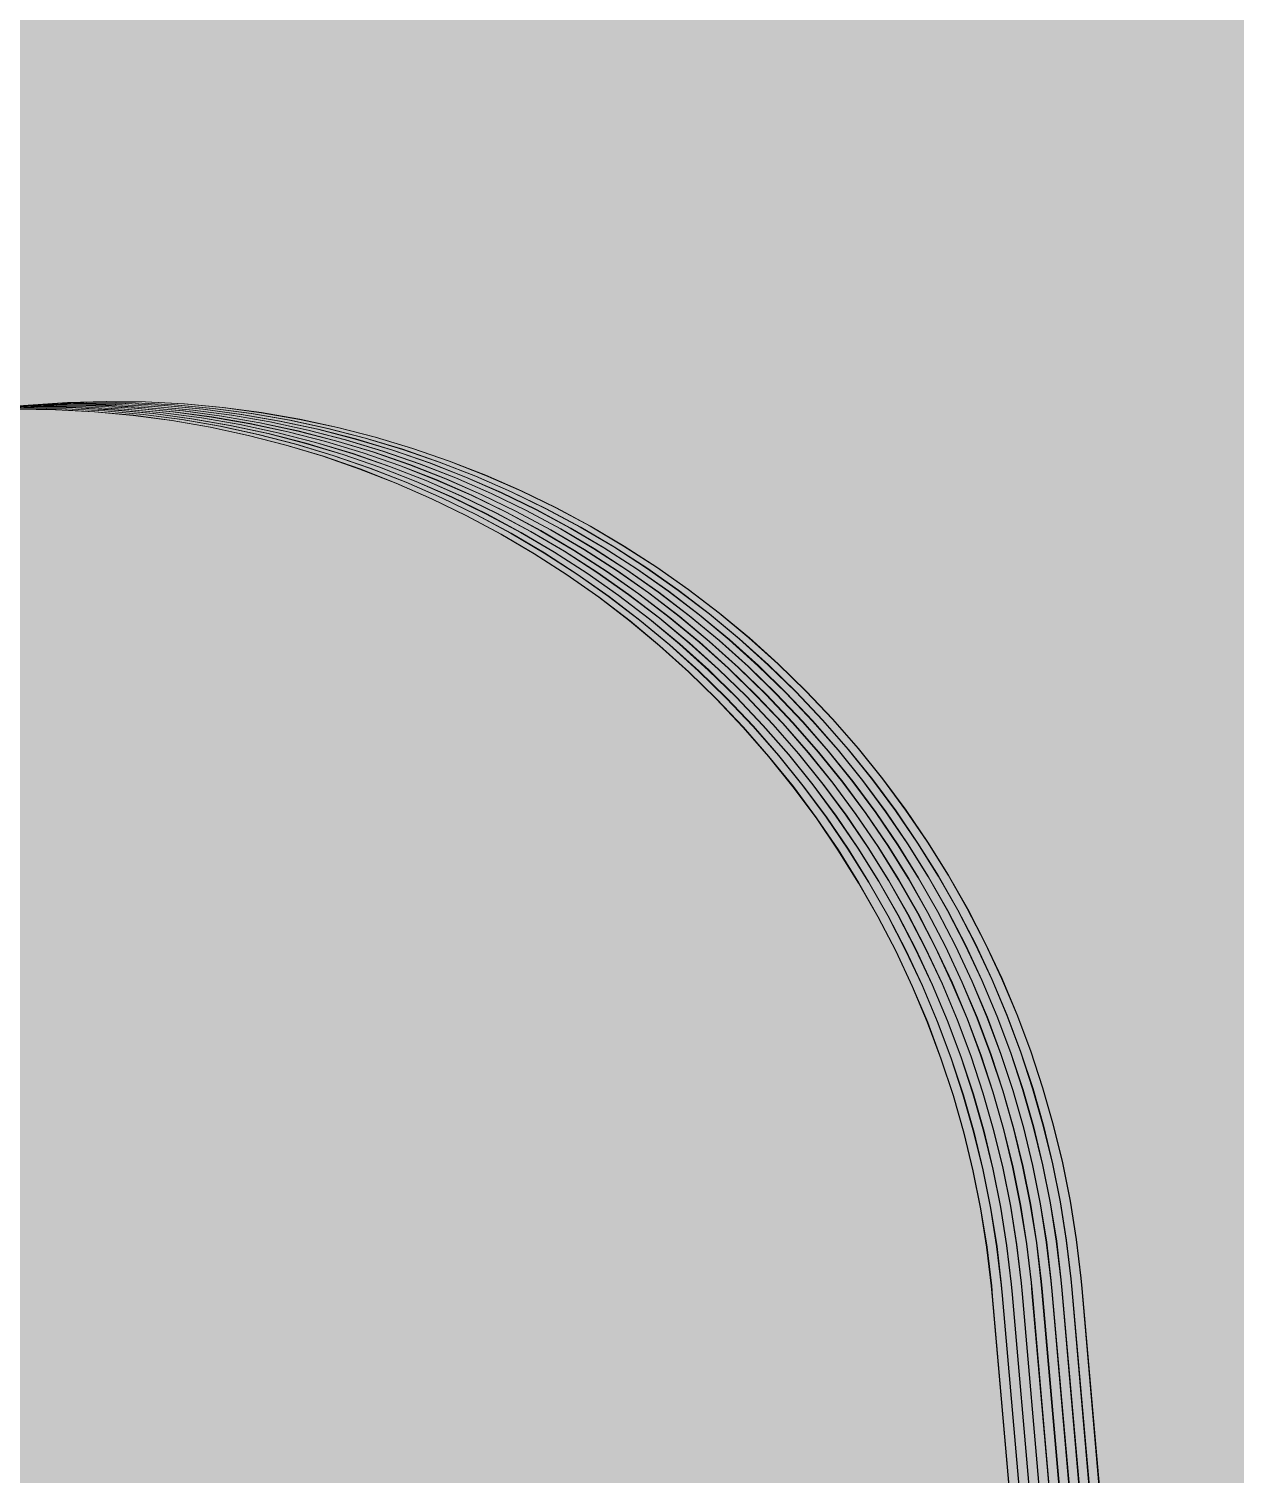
# Model space of a CAD drawing. Header units: millimetres. Extents: x 632 to 546626, y -3890 to 22200.
# Drawn here: x 370613.44 to 370618.41, y 16856.88 to 16862.84 of the extents above; entities that cross this region are included whole.
import ezdxf

# ---------------------------------------------------------------- set-up
doc = ezdxf.new("R2010")
doc.units = ezdxf.units.MM
doc.layers.add('A-270-M_ROOF', color=132, linetype='Continuous', lineweight=13)
doc.layers.add('A-770-ME_FFE_SA', color=91, linetype='Continuous', lineweight=13)

# ---------------------------------------------------------------- blocks, each defined once
blk = doc.blocks.new('Static Line_Sayfa_Metal Deck_Pan Mount - Up to 15 _ pitch - Max 2 Users-1845874-S6_501-SECTION A6')
at = {"layer": 'A-770-ME_FFE_SA', "lineweight": 5, "transparency": 33554432}
for points in [[(4548506.273, 16851.0367), (4548705.5119, 16868.4679), (4548701.285, 16916.7823), (4548502.0461, 16899.3512), (4548504.1116, 16875.742)], [(4548506.314, 16851.0403), (4548705.5529, 16868.4714), (4548701.326, 16916.7859), (4548502.0871, 16899.3547), (4548504.1529, 16875.742)], [(4548506.355, 16851.0439), (4548705.5939, 16868.475), (4548701.367, 16916.7895), (4548502.1281, 16899.3583), (4548504.1942, 16875.742)], [(4548506.396, 16851.0475), (4548705.6349, 16868.4786), (4548701.408, 16916.7931), (4548502.1691, 16899.3619), (4548504.2355, 16875.742)], [(4548506.4369, 16851.0511), (4548705.6759, 16868.4822), (4548701.449, 16916.7967), (4548502.2101, 16899.3655), (4548504.2768, 16875.742)], [(4548506.4779, 16851.0546), (4548705.7169, 16868.4858), (4548701.49, 16916.8002), (4548502.2511, 16899.3691), (4548504.3181, 16875.742)], [(4548506.5189, 16851.0582), (4548705.7579, 16868.4894), (4548701.531, 16916.8038), (4548502.292, 16899.3727), (4548504.3594, 16875.742)], [(4548506.5599, 16851.0618), (4548705.7988, 16868.493), (4548701.572, 16916.8074), (4548502.333, 16899.3763), (4548504.4007, 16875.742)], [(4548506.6009, 16851.0654), (4548705.8398, 16868.4965), (4548701.613, 16916.811), (4548502.374, 16899.3798), (4548504.442, 16875.742)], [(4548506.6419, 16851.069), (4548705.8808, 16868.5001), (4548701.6539, 16916.8146), (4548502.415, 16899.3834), (4548504.4833, 16875.742)], [(4548506.6946, 16849.066), (4548705.9335, 16866.4971), (4548701.7065, 16914.8115), (4548502.4675, 16897.3804), (4548504.3607, 16875.742)], [(4548506.7356, 16849.0695), (4548705.9745, 16866.5007), (4548701.7475, 16914.8151), (4548502.5085, 16897.384), (4548504.402, 16875.742)], [(4548506.7766, 16849.0731), (4548706.0155, 16866.5043), (4548701.7884, 16914.8187), (4548502.5495, 16897.3876), (4548504.4433, 16875.742)], [(4548506.8175, 16849.0767), (4548706.0565, 16866.5079), (4548701.8294, 16914.8223), (4548502.5905, 16897.3911), (4548504.4846, 16875.742)], [(4548506.4486, 16849.0444), (4548705.6876, 16866.4756), (4548701.4605, 16914.79), (4548502.2216, 16897.3589), (4548504.1129, 16875.742)], [(4548506.4896, 16849.048), (4548705.7286, 16866.4792), (4548701.5015, 16914.7936), (4548502.2626, 16897.3625), (4548504.1542, 16875.742)], [(4548506.5306, 16849.0516), (4548705.7696, 16866.4828), (4548701.5425, 16914.7972), (4548502.3036, 16897.366), (4548504.1955, 16875.742)], [(4548506.5716, 16849.0552), (4548705.8106, 16866.4863), (4548701.5835, 16914.8008), (4548502.3446, 16897.3696), (4548504.2368, 16875.742)], [(4548506.6126, 16849.0588), (4548705.8515, 16866.4899), (4548701.6245, 16914.8044), (4548502.3855, 16897.3732), (4548504.2781, 16875.742)], [(4548506.6536, 16849.0624), (4548705.8925, 16866.4935), (4548701.6655, 16914.808), (4548502.4265, 16897.3768), (4548504.3194, 16875.742)]]:
    blk.add_hatch(color=256, dxfattribs=at).paths.add_polyline_path(points)
at = {"layer": 'A-770-ME_FFE_SA', "lineweight": 5}
for p, q in [((4548570.9885, 16861.2885), (4548571.1484, 16861.2993)), ((4548571.1074, 16861.2957), (4548571.2676, 16861.3001)), ((4548571.1092, 16861.2959), (4548571.2695, 16861.3003)), ((4548571.1484, 16861.2993), (4548571.3086, 16861.3037)), ((4548571.2676, 16861.3001), (4548571.4279, 16861.2981)), ((4548571.2695, 16861.3003), (4548571.4297, 16861.2982)), ((4548571.3086, 16861.3037), (4548571.4689, 16861.3016)), ((4548571.4689, 16861.3016), (4548571.6289, 16861.2932)), ((4548570.8655, 16861.2778), (4548571.0254, 16861.2886)), ((4548570.9083, 16861.2815), (4548571.0682, 16861.2923)), ((4548570.9434, 16861.2814), (4548571.1037, 16861.2858)), ((4548570.9475, 16861.285), (4548571.1074, 16861.2957)), ((4548570.9493, 16861.2851), (4548571.1092, 16861.2959)), ((4548571.0254, 16861.2886), (4548571.1856, 16861.2929)), ((4548571.0645, 16861.2823), (4548571.2248, 16861.2803)), ((4548571.0682, 16861.2923), (4548571.2285, 16861.2967)), ((4548571.1037, 16861.2858), (4548571.2639, 16861.2837)), ((4548571.1856, 16861.2929), (4548571.3459, 16861.2909)), ((4548571.2248, 16861.2803), (4548571.3848, 16861.2718)), ((4548571.2285, 16861.2967), (4548571.3887, 16861.2946)), ((4548571.2639, 16861.2837), (4548571.424, 16861.2753)), ((4548571.3459, 16861.2909), (4548571.506, 16861.2824)), ((4548571.3848, 16861.2718), (4548571.5444, 16861.257)), ((4548571.3887, 16861.2946), (4548571.5488, 16861.2862)), ((4548571.424, 16861.2753), (4548571.5836, 16861.2604)), ((4548571.4279, 16861.2981), (4548571.588, 16861.2896)), ((4548571.4297, 16861.2982), (4548571.5898, 16861.2898)), ((4548571.506, 16861.2824), (4548571.6656, 16861.2676)), ((4548571.5488, 16861.2862), (4548571.7084, 16861.2713)), ((4548571.5836, 16861.2604), (4548571.7425, 16861.2392)), ((4548571.588, 16861.2896), (4548571.7475, 16861.2748)), ((4548571.5898, 16861.2898), (4548571.7494, 16861.2749)), ((4548571.6289, 16861.2932), (4548571.7885, 16861.2784)), ((4548571.6656, 16861.2676), (4548571.8244, 16861.2464)), ((4548571.7084, 16861.2713), (4548571.8673, 16861.2501)), ((4548571.7425, 16861.2392), (4548571.9004, 16861.2117)), ((4548571.7475, 16861.2748), (4548571.9064, 16861.2536)), ((4548571.7494, 16861.2749), (4548571.9083, 16861.2537)), ((4548571.7885, 16861.2784), (4548571.9474, 16861.2571)), ((4548571.8244, 16861.2464), (4548571.9823, 16861.2188)), ((4548571.8673, 16861.2501), (4548572.0252, 16861.2226)), ((4548571.9064, 16861.2536), (4548572.0643, 16861.226)), ((4548571.9083, 16861.2537), (4548572.0662, 16861.2262)), ((4548571.9474, 16861.2571), (4548572.1053, 16861.2296)), ((4548571.9004, 16861.2117), (4548572.057, 16861.1778)), ((4548571.9823, 16861.2188), (4548572.139, 16861.185)), ((4548572.0252, 16861.2226), (4548572.1818, 16861.1887)), ((4548572.0643, 16861.226), (4548572.221, 16861.1922)), ((4548572.0662, 16861.2262), (4548572.2228, 16861.1923)), ((4548572.1053, 16861.2296), (4548572.262, 16861.1957)), ((4548572.139, 16861.185), (4548572.2942, 16861.1449)), ((4548572.1818, 16861.1887), (4548572.337, 16861.1487)), ((4548572.221, 16861.1922), (4548572.3762, 16861.1521)), ((4548572.2228, 16861.1923), (4548572.378, 16861.1522)), ((4548572.262, 16861.1957), (4548572.4172, 16861.1557)), ((4548572.057, 16861.1778), (4548572.2122, 16861.1377)), ((4548572.2122, 16861.1377), (4548572.3657, 16861.0915)), ((4548572.2942, 16861.1449), (4548572.4477, 16861.0987)), ((4548572.337, 16861.1487), (4548572.4905, 16861.1024)), ((4548572.3762, 16861.1521), (4548572.5296, 16861.1058)), ((4548572.378, 16861.1522), (4548572.5315, 16861.106)), ((4548572.4172, 16861.1557), (4548572.5706, 16861.1094)), ((4548572.3657, 16861.0915), (4548572.5172, 16861.0391)), ((4548572.4477, 16861.0987), (4548572.5992, 16861.0463)), ((4548572.4905, 16861.1024), (4548572.642, 16861.0501)), ((4548572.5296, 16861.1058), (4548572.6811, 16861.0535)), ((4548572.5315, 16861.106), (4548572.683, 16861.0536)), ((4548572.5706, 16861.1094), (4548572.7221, 16861.0571)), ((4548572.5172, 16861.0391), (4548572.6665, 16860.9808)), ((4548572.5992, 16861.0463), (4548572.7484, 16860.9879)), ((4548572.642, 16861.0501), (4548572.7913, 16860.9917)), ((4548572.6811, 16861.0535), (4548572.8304, 16860.9951)), ((4548572.683, 16861.0536), (4548572.8323, 16860.9953)), ((4548572.7221, 16861.0571), (4548572.8714, 16860.9987)), ((4548572.6665, 16860.9808), (4548572.8133, 16860.9165)), ((4548572.7484, 16860.9879), (4548572.8953, 16860.9236)), ((4548572.7913, 16860.9917), (4548572.9381, 16860.9274)), ((4548572.8304, 16860.9951), (4548572.9772, 16860.9308)), ((4548572.8323, 16860.9953), (4548572.9791, 16860.931)), ((4548572.8714, 16860.9987), (4548573.0182, 16860.9344)), ((4548572.8133, 16860.9165), (4548572.9574, 16860.8464)), ((4548572.8953, 16860.9236), (4548573.0394, 16860.8535)), ((4548572.9381, 16860.9274), (4548573.0822, 16860.8573)), ((4548572.9772, 16860.9308), (4548573.1214, 16860.8607)), ((4548572.9791, 16860.931), (4548573.1232, 16860.8609)), ((4548573.0182, 16860.9344), (4548573.1624, 16860.8643)), ((4548572.9574, 16860.8464), (4548573.0986, 16860.7705)), ((4548573.0394, 16860.8535), (4548573.1806, 16860.7777)), ((4548573.0822, 16860.8573), (4548573.2234, 16860.7815)), ((4548573.1214, 16860.8607), (4548573.2626, 16860.7849)), ((4548573.1232, 16860.8609), (4548573.2644, 16860.785)), ((4548573.1624, 16860.8643), (4548573.3036, 16860.7885)), ((4548573.0986, 16860.7705), (4548573.2367, 16860.6891)), ((4548573.1806, 16860.7777), (4548573.3187, 16860.6963)), ((4548573.2234, 16860.7815), (4548573.3615, 16860.7001)), ((4548573.2626, 16860.7849), (4548573.4007, 16860.7035)), ((4548573.2644, 16860.785), (4548573.4025, 16860.7036)), ((4548573.3036, 16860.7885), (4548573.4416, 16860.7071)), ((4548573.4007, 16860.7035), (4548573.5354, 16860.6166)), ((4548573.4025, 16860.7036), (4548573.5372, 16860.6168)), ((4548573.4416, 16860.7071), (4548573.5764, 16860.6202)), ((4548573.2367, 16860.6891), (4548573.3714, 16860.6023)), ((4548573.3187, 16860.6963), (4548573.4534, 16860.6094)), ((4548573.3615, 16860.7001), (4548573.4962, 16860.6132)), ((4548573.3714, 16860.6023), (4548573.5025, 16860.5101)), ((4548573.4534, 16860.6094), (4548573.5845, 16860.5173)), ((4548573.4962, 16860.6132), (4548573.6273, 16860.521)), ((4548573.5354, 16860.6166), (4548573.6665, 16860.5244)), ((4548573.5372, 16860.6168), (4548573.6683, 16860.5246)), ((4548573.5764, 16860.6202), (4548573.7075, 16860.528)), ((4548573.6665, 16860.5244), (4548573.7938, 16860.4271)), ((4548573.6683, 16860.5246), (4548573.7957, 16860.4272)), ((4548573.7075, 16860.528), (4548573.8348, 16860.4307)), ((4548573.5025, 16860.5101), (4548573.6299, 16860.4127)), ((4548573.5845, 16860.5173), (4548573.7118, 16860.4199)), ((4548573.6273, 16860.521), (4548573.7547, 16860.4237)), ((4548573.6299, 16860.4127), (4548573.7532, 16860.3104)), ((4548573.7118, 16860.4199), (4548573.8352, 16860.3176)), ((4548573.7547, 16860.4237), (4548573.878, 16860.3213)), ((4548573.7938, 16860.4271), (4548573.9172, 16860.3247)), ((4548573.7957, 16860.4272), (4548573.919, 16860.3249)), ((4548573.8348, 16860.4307), (4548573.9581, 16860.3283)), ((4548573.7532, 16860.3104), (4548573.8724, 16860.2032)), ((4548573.8352, 16860.3176), (4548573.9543, 16860.2103)), ((4548573.878, 16860.3213), (4548573.9972, 16860.2141)), ((4548573.9172, 16860.3247), (4548574.0363, 16860.2175)), ((4548573.919, 16860.3249), (4548574.0381, 16860.2177)), ((4548573.9581, 16860.3283), (4548574.0773, 16860.2211)), ((4548573.8724, 16860.2032), (4548573.9871, 16860.0913)), ((4548573.9543, 16860.2103), (4548574.0691, 16860.0984)), ((4548573.9972, 16860.2141), (4548574.1119, 16860.1022)), ((4548574.0363, 16860.2175), (4548574.1511, 16860.1056)), ((4548574.0381, 16860.2177), (4548574.1529, 16860.1058)), ((4548574.0773, 16860.2211), (4548574.1921, 16860.1092)), ((4548574.1921, 16860.1092), (4548574.3023, 16859.9928)), ((4548573.9871, 16860.0913), (4548574.0973, 16859.9749)), ((4548574.0691, 16860.0984), (4548574.1793, 16859.9821)), ((4548574.1119, 16860.1022), (4548574.2221, 16859.9858)), ((4548574.1511, 16860.1056), (4548574.2613, 16859.9892)), ((4548574.1529, 16860.1058), (4548574.2631, 16859.9894)), ((4548574.2613, 16859.9892), (4548574.3667, 16859.8685)), ((4548574.2631, 16859.9894), (4548574.3686, 16859.8687)), ((4548574.3023, 16859.9928), (4548574.4077, 16859.8721)), ((4548574.0973, 16859.9749), (4548574.2028, 16859.8542)), ((4548574.1793, 16859.9821), (4548574.2847, 16859.8613)), ((4548574.2221, 16859.9858), (4548574.3276, 16859.8651)), ((4548574.3686, 16859.8687), (4548574.4691, 16859.7439)), ((4548574.4077, 16859.8721), (4548574.5083, 16859.7473)), ((4548574.2028, 16859.8542), (4548574.3033, 16859.7293)), ((4548574.2847, 16859.8613), (4548574.3853, 16859.7365)), ((4548574.3276, 16859.8651), (4548574.4281, 16859.7403)), ((4548574.3667, 16859.8685), (4548574.4673, 16859.7437)), ((4548574.3033, 16859.7293), (4548574.3988, 16859.6006)), ((4548574.3853, 16859.7365), (4548574.4808, 16859.6078)), ((4548574.4281, 16859.7403), (4548574.5236, 16859.6115)), ((4548574.4673, 16859.7437), (4548574.5627, 16859.6149)), ((4548574.4691, 16859.7439), (4548574.5646, 16859.6151)), ((4548574.5083, 16859.7473), (4548574.6037, 16859.6185)), ((4548574.3988, 16859.6006), (4548574.489, 16859.4681)), ((4548574.4808, 16859.6078), (4548574.571, 16859.4753)), ((4548574.5236, 16859.6115), (4548574.6138, 16859.4791)), ((4548574.5627, 16859.6149), (4548574.653, 16859.4825)), ((4548574.5646, 16859.6151), (4548574.6548, 16859.4826)), ((4548574.6037, 16859.6185), (4548574.694, 16859.4861)), ((4548574.489, 16859.4681), (4548574.5739, 16859.3322)), ((4548574.571, 16859.4753), (4548574.6559, 16859.3393)), ((4548574.6138, 16859.4791), (4548574.6987, 16859.3431)), ((4548574.653, 16859.4825), (4548574.7379, 16859.3465)), ((4548574.6548, 16859.4826), (4548574.7397, 16859.3467)), ((4548574.694, 16859.4861), (4548574.7788, 16859.3501)), ((4548574.6559, 16859.3393), (4548574.7353, 16859.2001)), ((4548574.6987, 16859.3431), (4548574.7781, 16859.2038)), ((4548574.7379, 16859.3465), (4548574.8172, 16859.2073)), ((4548574.7397, 16859.3467), (4548574.8191, 16859.2074)), ((4548574.7788, 16859.3501), (4548574.8582, 16859.2109)), ((4548574.5348, 16859.3287), (4548574.6141, 16859.1895)), ((4548574.5739, 16859.3322), (4548574.6533, 16859.1929)), ((4548574.4912, 16859.1787), (4548574.5649, 16859.0364)), ((4548574.6123, 16859.1893), (4548574.686, 16859.047)), ((4548574.6533, 16859.1929), (4548574.727, 16859.0506)), ((4548574.7353, 16859.2001), (4548574.809, 16859.0578)), ((4548574.7781, 16859.2038), (4548574.8518, 16859.0615)), ((4548574.8172, 16859.2073), (4548574.891, 16859.065)), ((4548574.8191, 16859.2074), (4548574.8928, 16859.0651)), ((4548574.8582, 16859.2109), (4548574.932, 16859.0685)), ((4548574.727, 16859.0506), (4548574.795, 16858.9055)), ((4548574.809, 16859.0578), (4548574.877, 16858.9126)), ((4548574.8518, 16859.0615), (4548574.9198, 16858.9164)), ((4548574.891, 16859.065), (4548574.959, 16858.9198)), ((4548574.8928, 16859.0651), (4548574.9608, 16858.92)), ((4548574.932, 16859.0685), (4548574.9999, 16858.9234)), ((4548574.9198, 16858.9164), (4548574.9819, 16858.7686)), ((4548574.959, 16858.9198), (4548575.0211, 16858.7721)), ((4548574.9608, 16858.92), (4548575.0229, 16858.7722)), ((4548574.9999, 16858.9234), (4548575.0621, 16858.7756)), ((4548574.795, 16858.9055), (4548574.8571, 16858.7577)), ((4548574.877, 16858.9126), (4548574.9391, 16858.7649)), ((4548574.8161, 16858.7541), (4548574.8723, 16858.604)), ((4548574.8571, 16858.7577), (4548574.9133, 16858.6076)), ((4548574.8981, 16858.7613), (4548574.9543, 16858.6112)), ((4548574.9391, 16858.7649), (4548574.9953, 16858.6148)), ((4548574.9819, 16858.7686), (4548575.0381, 16858.6185)), ((4548575.0211, 16858.7721), (4548575.0773, 16858.6219)), ((4548575.0229, 16858.7722), (4548575.0791, 16858.6221)), ((4548575.0621, 16858.7756), (4548575.1183, 16858.6255)), ((4548575.0381, 16858.6185), (4548575.0882, 16858.4663)), ((4548575.0773, 16858.6219), (4548575.1274, 16858.4697)), ((4548575.0791, 16858.6221), (4548575.1292, 16858.4699)), ((4548575.1183, 16858.6255), (4548575.1684, 16858.4733)), ((4548574.8723, 16858.604), (4548574.9224, 16858.4518)), ((4548574.9133, 16858.6076), (4548574.9634, 16858.4553)), ((4548574.9543, 16858.6112), (4548575.0044, 16858.4589)), ((4548574.9953, 16858.6148), (4548575.0454, 16858.4625)), ((4548574.9224, 16858.4518), (4548574.9664, 16858.2976)), ((4548574.9634, 16858.4553), (4548575.0074, 16858.3012)), ((4548575.0454, 16858.4625), (4548575.0894, 16858.3084)), ((4548575.0882, 16858.4663), (4548575.1322, 16858.3121)), ((4548575.1274, 16858.4697), (4548575.1714, 16858.3156)), ((4548575.1292, 16858.4699), (4548575.1732, 16858.3157)), ((4548575.1684, 16858.4733), (4548575.2124, 16858.3191)), ((4548574.9664, 16858.2976), (4548575.0042, 16858.1419)), ((4548575.0074, 16858.3012), (4548575.0452, 16858.1455)), ((4548575.0894, 16858.3084), (4548575.1272, 16858.1526)), ((4548575.1322, 16858.3121), (4548575.17, 16858.1564)), ((4548575.1714, 16858.3156), (4548575.2092, 16858.1598)), ((4548575.1732, 16858.3157), (4548575.211, 16858.16)), ((4548575.2124, 16858.3191), (4548575.2502, 16858.1634)), ((4548575.0042, 16858.1419), (4548575.0358, 16857.9847)), ((4548575.0452, 16858.1455), (4548575.0768, 16857.9883)), ((4548575.1272, 16858.1526), (4548575.1587, 16857.9955)), ((4548575.17, 16858.1564), (4548575.2016, 16857.9992)), ((4548575.2092, 16858.1598), (4548575.2407, 16858.0027)), ((4548575.211, 16858.16), (4548575.2426, 16858.0028)), ((4548575.2502, 16858.1634), (4548575.2817, 16858.0062)), ((4548575.0358, 16857.9847), (4548575.061, 16857.8264)), ((4548575.0768, 16857.9883), (4548575.102, 16857.83)), ((4548575.1178, 16857.9919), (4548575.143, 16857.8336)), ((4548575.1587, 16857.9955), (4548575.184, 16857.8372)), ((4548575.2016, 16857.9992), (4548575.2268, 16857.8409)), ((4548575.2407, 16858.0027), (4548575.266, 16857.8444)), ((4548575.2426, 16858.0028), (4548575.2678, 16857.8445)), ((4548575.2817, 16858.0062), (4548575.3069, 16857.848)), ((4548575.266, 16857.8444), (4548575.2848, 16857.6852)), ((4548575.2678, 16857.8445), (4548575.2867, 16857.6854)), ((4548575.3069, 16857.848), (4548575.3258, 16857.6888)), ((4548575.061, 16857.8264), (4548575.0799, 16857.6673)), ((4548575.102, 16857.83), (4548575.1209, 16857.6709)), ((4548575.184, 16857.8372), (4548575.2029, 16857.678)), ((4548575.2268, 16857.8409), (4548575.2457, 16857.6818)), ((4548575.0799, 16857.6673), (4548575.0839, 16857.6242)), ((4548575.0817, 16857.6674), (4548575.0857, 16857.6244)), ((4548575.1209, 16857.6709), (4548575.1249, 16857.6278)), ((4548575.2029, 16857.678), (4548575.2069, 16857.6349)), ((4548575.2457, 16857.6818), (4548575.2497, 16857.6387)), ((4548575.2848, 16857.6852), (4548575.2888, 16857.6421)), ((4548575.2867, 16857.6854), (4548575.2907, 16857.6423)), ((4548575.3258, 16857.6888), (4548575.3298, 16857.6457)), ((4548575.0756, 16856.3028), (4548574.9609, 16857.6134)), ((4548575.0774, 16856.303), (4548574.9628, 16857.6136)), ((4548575.1166, 16856.3064), (4548575.0019, 16857.617)), ((4548575.1184, 16856.3065), (4548575.0038, 16857.6172)), ((4548575.1576, 16856.31), (4548575.0429, 16857.6206)), ((4548575.1594, 16856.3101), (4548575.0447, 16857.6208)), ((4548575.1986, 16856.3135), (4548575.0839, 16857.6242)), ((4548575.2004, 16856.3137), (4548575.0857, 16857.6244)), ((4548575.2395, 16856.3171), (4548575.1249, 16857.6278)), ((4548575.2414, 16856.3173), (4548575.1267, 16857.6279)), ((4548575.2805, 16856.3207), (4548575.1659, 16857.6314)), ((4548575.2824, 16856.3209), (4548575.1677, 16857.6315)), ((4548575.3215, 16856.3243), (4548575.2069, 16857.6349)), ((4548575.3234, 16856.3245), (4548575.2087, 16857.6351)), ((4548575.3625, 16856.3279), (4548575.2478, 16857.6385)), ((4548575.3644, 16856.3281), (4548575.2497, 16857.6387)), ((4548575.4035, 16856.3315), (4548575.2888, 16857.6421)), ((4548575.4053, 16856.3316), (4548575.2907, 16857.6423)), ((4548575.4445, 16856.3351), (4548575.3298, 16857.6457)), ((4548575.4463, 16856.3352), (4548575.3317, 16857.6459))]:
    blk.add_line(p, q, dxfattribs=at)
at = {"layer": 'A-770-ME_FFE_SA', "lineweight": 5, "flags": 128}
for points in [[(4548570.9903, 16861.2887), (4548571.1502, 16861.2995), (4548571.3104, 16861.3038), (4548571.4707, 16861.3018), (4548571.6308, 16861.2934), (4548571.7904, 16861.2785), (4548571.9492, 16861.2573), (4548572.1071, 16861.2298), (4548572.2638, 16861.1959), (4548572.419, 16861.1558), (4548572.5725, 16861.1096), (4548572.724, 16861.0572), (4548572.8732, 16860.9989), (4548573.0201, 16860.9346), (4548573.1642, 16860.8645), (4548573.3054, 16860.7886), (4548573.4435, 16860.7072), (4548573.5782, 16860.6204), (4548573.7093, 16860.5282), (4548573.8367, 16860.4308), (4548573.96, 16860.3285), (4548574.0791, 16860.2213), (4548574.1939, 16860.1094), (4548574.3041, 16859.993), (4548574.4096, 16859.8723), (4548574.5101, 16859.7474), (4548574.6056, 16859.6187), (4548574.6958, 16859.4862), (4548574.7807, 16859.3503), (4548574.8601, 16859.211), (4548574.9338, 16859.0687), (4548575.0018, 16858.9235), (4548575.0639, 16858.7758), (4548575.1201, 16858.6257), (4548575.1702, 16858.4734), (4548575.2142, 16858.3193), (4548575.252, 16858.1635), (4548575.2836, 16858.0064), (4548575.3088, 16857.8481), (4548575.3277, 16857.6889), (4548575.3317, 16857.6459)], [(4548570.9397, 16861.2714), (4548571.1, 16861.2694), (4548571.26, 16861.2609), (4548571.4196, 16861.2461), (4548571.5785, 16861.2249), (4548571.7364, 16861.1973), (4548571.8931, 16861.1635), (4548572.0483, 16861.1234), (4548572.2017, 16861.0771), (4548572.3532, 16861.0248), (4548572.5025, 16860.9664), (4548572.6493, 16860.9021), (4548572.7935, 16860.832), (4548572.9347, 16860.7562), (4548573.0727, 16860.6748), (4548573.2075, 16860.5879), (4548573.3386, 16860.4957), (4548573.4659, 16860.3984), (4548573.5892, 16860.296), (4548573.7084, 16860.1888), (4548573.8232, 16860.0769), (4548573.9334, 16859.9605), (4548574.0388, 16859.8398), (4548574.1394, 16859.715), (4548574.2348, 16859.5863), (4548574.3251, 16859.4538), (4548574.4099, 16859.3178), (4548574.4893, 16859.1786), (4548574.5631, 16859.0363), (4548574.631, 16858.8911), (4548574.6932, 16858.7434), (4548574.7494, 16858.5932), (4548574.7995, 16858.441), (4548574.8435, 16858.2869), (4548574.8813, 16858.1311), (4548574.9128, 16857.974), (4548574.938, 16857.8157), (4548574.9569, 16857.6565), (4548574.9609, 16857.6134)], [(4548570.9415, 16861.2716), (4548571.1018, 16861.2695), (4548571.2619, 16861.2611), (4548571.4215, 16861.2462), (4548571.5803, 16861.225), (4548571.7382, 16861.1975), (4548571.8949, 16861.1636), (4548572.0501, 16861.1236), (4548572.2036, 16861.0773), (4548572.3551, 16861.025), (4548572.5043, 16860.9666), (4548572.6512, 16860.9023), (4548572.7953, 16860.8322), (4548572.9365, 16860.7564), (4548573.0746, 16860.675), (4548573.2093, 16860.5881), (4548573.3404, 16860.4959), (4548573.4678, 16860.3986), (4548573.5911, 16860.2962), (4548573.7102, 16860.189), (4548573.825, 16860.0771), (4548573.9352, 16859.9607), (4548574.0407, 16859.84), (4548574.1412, 16859.7152), (4548574.2367, 16859.5864), (4548574.3269, 16859.454), (4548574.4118, 16859.318), (4548574.4912, 16859.1787)], [(4548570.6606, 16861.2599), (4548570.8205, 16861.2706), (4548570.9807, 16861.275), (4548571.141, 16861.273), (4548571.301, 16861.2645)], [(4548570.9825, 16861.2752), (4548571.1428, 16861.2731), (4548571.3029, 16861.2647), (4548571.4625, 16861.2498), (4548571.6213, 16861.2286), (4548571.7792, 16861.2011), (4548571.9359, 16861.1672), (4548572.0911, 16861.1271), (4548572.2446, 16861.0809), (4548572.3961, 16861.0285), (4548572.5453, 16860.9702), (4548572.6922, 16860.9059), (4548572.8363, 16860.8358), (4548572.9775, 16860.7599), (4548573.1156, 16860.6785), (4548573.2503, 16860.5917), (4548573.3814, 16860.4995), (4548573.5087, 16860.4021), (4548573.6321, 16860.2998), (4548573.7512, 16860.1926), (4548573.866, 16860.0807), (4548573.9762, 16859.9643), (4548574.0816, 16859.8436), (4548574.1822, 16859.7187), (4548574.2777, 16859.59), (4548574.3679, 16859.4575), (4548574.4528, 16859.3216), (4548574.5321, 16859.1823), (4548574.6059, 16859.04), (4548574.6739, 16858.8949), (4548574.736, 16858.7471), (4548574.7922, 16858.597), (4548574.8423, 16858.4447), (4548574.8863, 16858.2906), (4548574.9241, 16858.1349), (4548574.9556, 16857.9777), (4548574.9809, 16857.8194), (4548574.9998, 16857.6603), (4548575.0038, 16857.6172)], [(4548570.8615, 16861.2742), (4548571.0217, 16861.2786), (4548571.182, 16861.2765), (4548571.342, 16861.2681), (4548571.5016, 16861.2532), (4548571.6605, 16861.232), (4548571.8184, 16861.2045), (4548571.9751, 16861.1706), (4548572.1302, 16861.1306), (4548572.2837, 16861.0843), (4548572.4352, 16861.032), (4548572.5845, 16860.9736), (4548572.7313, 16860.9093), (4548572.8754, 16860.8392), (4548573.0167, 16860.7634), (4548573.1547, 16860.682), (4548573.2894, 16860.5951), (4548573.4206, 16860.5029), (4548573.5479, 16860.4056), (4548573.6712, 16860.3032), (4548573.7904, 16860.196), (4548573.9051, 16860.0841), (4548574.0153, 16859.9677), (4548574.1208, 16859.847), (4548574.2213, 16859.7222), (4548574.3168, 16859.5934), (4548574.407, 16859.461), (4548574.4919, 16859.325), (4548574.5713, 16859.1857), (4548574.645, 16859.0434), (4548574.713, 16858.8983), (4548574.7752, 16858.7505), (4548574.8313, 16858.6004), (4548574.8815, 16858.4482), (4548574.9255, 16858.294), (4548574.9633, 16858.1383), (4548574.9948, 16857.9811), (4548575.02, 16857.8229), (4548575.0389, 16857.6637), (4548575.0429, 16857.6206)], [(4548570.7444, 16861.2672), (4548570.9043, 16861.278), (4548571.0645, 16861.2823)], [(4548570.9453, 16861.2815), (4548571.1055, 16861.2859), (4548571.2658, 16861.2839), (4548571.4258, 16861.2754), (4548571.5854, 16861.2606), (4548571.7443, 16861.2394), (4548571.9022, 16861.2118), (4548572.0589, 16861.178), (4548572.2141, 16861.1379), (4548572.3675, 16861.0916), (4548572.519, 16861.0393), (4548572.6683, 16860.9809), (4548572.8151, 16860.9166), (4548572.9593, 16860.8465), (4548573.1005, 16860.7707), (4548573.2385, 16860.6893), (4548573.3732, 16860.6024), (4548573.5044, 16860.5103), (4548573.6317, 16860.4129), (4548573.755, 16860.3105), (4548573.8742, 16860.2033), (4548573.989, 16860.0914), (4548574.0992, 16859.975), (4548574.2046, 16859.8543), (4548574.3051, 16859.7295), (4548574.4006, 16859.6008), (4548574.4909, 16859.4683), (4548574.5757, 16859.3323), (4548574.6551, 16859.1931), (4548574.7289, 16859.0508), (4548574.7968, 16858.9056), (4548574.859, 16858.7579), (4548574.9151, 16858.6078), (4548574.9653, 16858.4555), (4548575.0093, 16858.3014), (4548575.0471, 16858.1456), (4548575.0786, 16857.9885), (4548575.1038, 16857.8302), (4548575.1227, 16857.671), (4548575.1267, 16857.6279)], [(4548570.9844, 16861.285), (4548571.1447, 16861.2893), (4548571.3049, 16861.2873), (4548571.465, 16861.2788), (4548571.6246, 16861.264), (4548571.7835, 16861.2428), (4548571.9413, 16861.2152), (4548572.098, 16861.1814), (4548572.2532, 16861.1413), (4548572.4067, 16861.0951), (4548572.5582, 16861.0427), (4548572.7074, 16860.9843), (4548572.8543, 16860.9201), (4548572.9984, 16860.8499), (4548573.1396, 16860.7741), (4548573.2777, 16860.6927), (4548573.4124, 16860.6059), (4548573.5435, 16860.5137), (4548573.6709, 16860.4163), (4548573.7942, 16860.314), (4548573.9133, 16860.2068), (4548574.0281, 16860.0949), (4548574.1383, 16859.9785), (4548574.2438, 16859.8578), (4548574.3443, 16859.7329), (4548574.4398, 16859.6042), (4548574.53, 16859.4717), (4548574.6149, 16859.3358), (4548574.6943, 16859.1965), (4548574.768, 16859.0542), (4548574.836, 16858.909), (4548574.8981, 16858.7613)], [(4548570.9863, 16861.2851), (4548571.1465, 16861.2895), (4548571.3068, 16861.2875), (4548571.4668, 16861.279), (4548571.6264, 16861.2642), (4548571.7853, 16861.243), (4548571.9432, 16861.2154), (4548572.0999, 16861.1816), (4548572.2551, 16861.1415), (4548572.4085, 16861.0952), (4548572.56, 16861.0429), (4548572.7093, 16860.9845), (4548572.8561, 16860.9202), (4548573.0002, 16860.8501), (4548573.1415, 16860.7743), (4548573.2795, 16860.6929), (4548573.4142, 16860.606), (4548573.5454, 16860.5138), (4548573.6727, 16860.4165), (4548573.796, 16860.3141), (4548573.9152, 16860.2069), (4548574.0299, 16860.095), (4548574.1401, 16859.9786), (4548574.2456, 16859.8579), (4548574.3461, 16859.7331), (4548574.4416, 16859.6043), (4548574.5319, 16859.4719), (4548574.6167, 16859.3359), (4548574.6961, 16859.1967), (4548574.7698, 16859.0544), (4548574.8378, 16858.9092), (4548574.9, 16858.7615), (4548574.9561, 16858.6113), (4548575.0063, 16858.4591), (4548575.0503, 16858.305), (4548575.0881, 16858.1492), (4548575.1196, 16857.9921), (4548575.1448, 16857.8338), (4548575.1637, 16857.6746), (4548575.1677, 16857.6315)], [(4548570.8633, 16861.2744), (4548571.0235, 16861.2787), (4548571.1838, 16861.2767), (4548571.3439, 16861.2683), (4548571.5035, 16861.2534), (4548571.6623, 16861.2322), (4548571.8202, 16861.2046), (4548571.9769, 16861.1708), (4548572.1321, 16861.1307)], [(4548570.8673, 16861.2779), (4548571.0273, 16861.2887), (4548571.1875, 16861.2931), (4548571.3478, 16861.291), (4548571.5078, 16861.2826), (4548571.6674, 16861.2678), (4548571.8263, 16861.2465), (4548571.9842, 16861.219), (4548572.1408, 16861.1852), (4548572.296, 16861.1451), (4548572.4495, 16861.0988), (4548572.601, 16861.0465), (4548572.7503, 16860.9881), (4548572.8971, 16860.9238), (4548573.0412, 16860.8537), (4548573.1824, 16860.7779), (4548573.3205, 16860.6965), (4548573.4552, 16860.6096), (4548573.5864, 16860.5174), (4548573.7137, 16860.4201), (4548573.837, 16860.3177), (4548573.9562, 16860.2105), (4548574.0709, 16860.0986), (4548574.1811, 16859.9822), (4548574.2866, 16859.8615), (4548574.3871, 16859.7367), (4548574.4826, 16859.6079), (4548574.5728, 16859.4755), (4548574.6577, 16859.3395), (4548574.7371, 16859.2003), (4548574.8108, 16859.0579), (4548574.8788, 16858.9128), (4548574.941, 16858.765), (4548574.9971, 16858.6149), (4548575.0473, 16858.4627), (4548575.0912, 16858.3086), (4548575.129, 16858.1528), (4548575.1606, 16857.9956), (4548575.1858, 16857.8374), (4548575.2047, 16857.6782), (4548575.2087, 16857.6351)], [(4548570.9025, 16861.2778), (4548571.0627, 16861.2822), (4548571.2229, 16861.2801), (4548571.383, 16861.2717)], [(4548570.9065, 16861.2814), (4548571.0664, 16861.2921), (4548571.2266, 16861.2965), (4548571.3869, 16861.2945), (4548571.547, 16861.286), (4548571.7066, 16861.2712), (4548571.8654, 16861.25), (4548572.0233, 16861.2224), (4548572.18, 16861.1886), (4548572.3352, 16861.1485), (4548572.4887, 16861.1022), (4548572.6401, 16861.0499), (4548572.7894, 16860.9915), (4548572.9362, 16860.9272), (4548573.0804, 16860.8571), (4548573.2216, 16860.7813), (4548573.3597, 16860.6999), (4548573.4944, 16860.613), (4548573.6255, 16860.5209), (4548573.7528, 16860.4235), (4548573.8762, 16860.3211), (4548573.9953, 16860.2139), (4548574.1101, 16860.102), (4548574.2203, 16859.9856), (4548574.3257, 16859.8649), (4548574.4263, 16859.7401), (4548574.5217, 16859.6114), (4548574.612, 16859.4789), (4548574.6969, 16859.3429), (4548574.7762, 16859.2037), (4548574.85, 16859.0614), (4548574.918, 16858.9162), (4548574.9801, 16858.7685), (4548575.0363, 16858.6183), (4548575.0864, 16858.4661), (4548575.1304, 16858.312), (4548575.1682, 16858.1562), (4548575.1997, 16857.9991), (4548575.225, 16857.8408), (4548575.2438, 16857.6816), (4548575.2478, 16857.6385)], [(4548571.301, 16861.2645), (4548571.4606, 16861.2497), (4548571.6195, 16861.2284), (4548571.7774, 16861.2009), (4548571.9341, 16861.1671), (4548572.0893, 16861.127), (4548572.2427, 16861.0807), (4548572.3942, 16861.0284), (4548572.5435, 16860.97), (4548572.6903, 16860.9057), (4548572.8344, 16860.8356), (4548572.9757, 16860.7598), (4548573.1137, 16860.6784), (4548573.2484, 16860.5915), (4548573.3796, 16860.4993), (4548573.5069, 16860.402), (4548573.6302, 16860.2996), (4548573.7494, 16860.1924), (4548573.8641, 16860.0805), (4548573.9743, 16859.9641), (4548574.0798, 16859.8434), (4548574.1803, 16859.7186), (4548574.2758, 16859.5898), (4548574.3661, 16859.4574), (4548574.4509, 16859.3214), (4548574.5303, 16859.1822), (4548574.604, 16859.0398), (4548574.672, 16858.8947), (4548574.7342, 16858.7469), (4548574.7903, 16858.5968), (4548574.8405, 16858.4446), (4548574.8845, 16858.2905), (4548574.9223, 16858.1347), (4548574.9538, 16857.9775), (4548574.979, 16857.8193), (4548574.9979, 16857.6601), (4548575.0019, 16857.617)], [(4548571.383, 16861.2717), (4548571.5426, 16861.2568), (4548571.7015, 16861.2356), (4548571.8594, 16861.2081), (4548572.016, 16861.1742), (4548572.1712, 16861.1342), (4548572.3247, 16861.0879), (4548572.4762, 16861.0355)], [(4548571.5444, 16861.257), (4548571.7033, 16861.2358), (4548571.8612, 16861.2082), (4548572.0179, 16861.1744), (4548572.1731, 16861.1343)], [(4548572.1321, 16861.1307), (4548572.2855, 16861.0845), (4548572.437, 16861.0321), (4548572.5863, 16860.9738), (4548572.7331, 16860.9095), (4548572.8773, 16860.8393), (4548573.0185, 16860.7635), (4548573.1566, 16860.6821), (4548573.2913, 16860.5953), (4548573.4224, 16860.5031), (4548573.5497, 16860.4057), (4548573.6731, 16860.3034), (4548573.7922, 16860.1962), (4548573.907, 16860.0843), (4548574.0172, 16859.9679), (4548574.1226, 16859.8472), (4548574.2232, 16859.7223), (4548574.3186, 16859.5936), (4548574.4089, 16859.4611), (4548574.4938, 16859.3252), (4548574.5731, 16859.1859), (4548574.6469, 16859.0436), (4548574.7149, 16858.8984), (4548574.777, 16858.7507), (4548574.8332, 16858.6006), (4548574.8833, 16858.4483), (4548574.9273, 16858.2942), (4548574.9651, 16858.1384), (4548574.9966, 16857.9813), (4548575.0219, 16857.823), (4548575.0407, 16857.6638), (4548575.0447, 16857.6208)], [(4548572.1731, 16861.1343), (4548572.3265, 16861.0881), (4548572.478, 16861.0357), (4548572.6273, 16860.9773), (4548572.7741, 16860.913), (4548572.9183, 16860.8429), (4548573.0595, 16860.7671), (4548573.1976, 16860.6857), (4548573.3323, 16860.5988)], [(4548572.4762, 16861.0355), (4548572.6255, 16860.9772), (4548572.7723, 16860.9129), (4548572.9164, 16860.8428), (4548573.0576, 16860.767)], [(4548573.0576, 16860.767), (4548573.1957, 16860.6855), (4548573.3304, 16860.5987), (4548573.4615, 16860.5065), (4548573.5889, 16860.4092), (4548573.7122, 16860.3068), (4548573.8314, 16860.1996), (4548573.9461, 16860.0877), (4548574.0563, 16859.9713), (4548574.1618, 16859.8506), (4548574.2623, 16859.7258), (4548574.3578, 16859.597), (4548574.448, 16859.4646), (4548574.5329, 16859.3286), (4548574.6123, 16859.1893)], [(4548573.3323, 16860.5988), (4548573.4634, 16860.5067), (4548573.5907, 16860.4093), (4548573.7141, 16860.307)], [(4548573.7141, 16860.307), (4548573.8332, 16860.1997), (4548573.948, 16860.0878)], [(4548573.948, 16860.0878), (4548574.0582, 16859.9715), (4548574.1636, 16859.8507), (4548574.2642, 16859.7259), (4548574.3596, 16859.5972), (4548574.4499, 16859.4647), (4548574.5348, 16859.3287)], [(4548574.6141, 16859.1895), (4548574.6879, 16859.0472), (4548574.7559, 16858.902), (4548574.818, 16858.7543), (4548574.8742, 16858.6042)], [(4548574.5649, 16859.0364), (4548574.6329, 16858.8913), (4548574.695, 16858.7435), (4548574.7512, 16858.5934), (4548574.8013, 16858.4412), (4548574.8453, 16858.287), (4548574.8831, 16858.1313), (4548574.9147, 16857.9741), (4548574.9399, 16857.8158), (4548574.9588, 16857.6567), (4548574.9628, 16857.6136)], [(4548574.686, 16859.047), (4548574.754, 16858.9019), (4548574.8161, 16858.7541)], [(4548574.8742, 16858.6042), (4548574.9243, 16858.4519), (4548574.9683, 16858.2978), (4548575.0061, 16858.142), (4548575.0376, 16857.9849)], [(4548575.0044, 16858.4589), (4548575.0484, 16858.3048), (4548575.0862, 16858.149), (4548575.1178, 16857.9919)], [(4548575.0376, 16857.9849), (4548575.0628, 16857.8266), (4548575.0817, 16857.6674)], [(4548575.143, 16857.8336), (4548575.1619, 16857.6744), (4548575.1659, 16857.6314)]]:
    blk.add_lwpolyline(points, dxfattribs=at)
blk = doc.blocks.new('25021-APA-ZZ-ZZ-M3-AR-000001_V3_rvt-6-S6_501-SECTION A6')
at = {"layer": 'A-270-M_ROOF', "transparency": 33554432}
blk.add_hatch(color=9, dxfattribs=at).paths.add_polyline_path([(4535648.8231, 15720.3831), (4558304.6143, 17702.508), (4578095.6143, 15971.0199), (4578095.6143, 16011.1727), (4558304.6143, 17742.6608), (4535648.8231, 15760.5359)])
at = {"layer": 'A-770-ME_FFE_SA', "color": 53, "lineweight": 5}
blk.add_blockref('Static Line_Sayfa_Metal Deck_Pan Mount - Up to 15 _ pitch - Max 2 Users-1845874-S6_501-SECTION A6', (0, 0), dxfattribs=at)

msp = doc.modelspace()

# ---------------------------------------------------------------- block references
at = {"color": 10, "lineweight": 5}
msp.add_blockref('25021-APA-ZZ-ZZ-M3-AR-000001_V3_rvt-6-S6_501-SECTION A6', (-4177957.5538, 0), dxfattribs=at)

doc.saveas('drawing.dxf')
